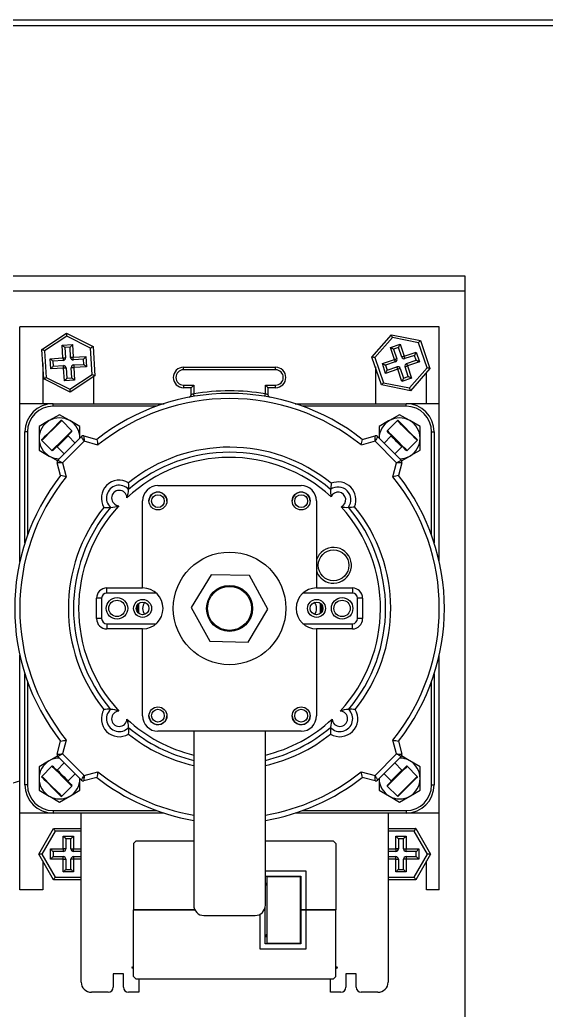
# Model space of a CAD drawing. Header units: millimetres. Extents: x 4754612 to 5801174, y 2368242 to 2777223.
# Drawn here: x 4952166.3 to 4952239.8, y 2612961.4 to 2613099.6 of the extents above; entities that cross this region are included whole.
import ezdxf

# ---------------------------------------------------------------- set-up
doc = ezdxf.new("R2010")
doc.units = ezdxf.units.MM
doc.header["$LTSCALE"] = 1000
doc.layers.add('(주)하나기공-LEADER', color=7, linetype='Continuous')

msp = doc.modelspace()

# ---------------------------------------------------------------- linework, layer by layer
at = {"layer": '(주)하나기공-LEADER', "color": 8, "linetype": 'ByBlock', "lineweight": -2}
for p, q in [((4952228.443, 2613061.764), (4952035.586, 2613061.764)), ((4952166.315, 2613046.05), (4952166.315, 2613056.764)), ((4952224.886, 2613056.764), (4952166.315, 2613056.764)), ((4952169.413, 2613053.611), (4952172.856, 2613055.881)), ((4952172.856, 2613055.881), (4952176.543, 2613054.035)), ((4952224.886, 2613046.05), (4952224.886, 2613056.764)), ((4952172.88, 2613055.469), (4952169.782, 2613053.426)), ((4952176.199, 2613053.808), (4952172.88, 2613055.469)), ((4952215.483, 2613052.564), (4952218.199, 2613055.668)), ((4952218.332, 2613055.277), (4952215.888, 2613052.484)), ((4952218.199, 2613055.668), (4952222.245, 2613054.868)), ((4952221.973, 2613054.558), (4952218.332, 2613055.277)), ((4952223.17, 2613051.044), (4952221.973, 2613054.558)), ((4952222.245, 2613054.868), (4952223.575, 2613050.964)), ((4952169.658, 2613049.494), (4952169.413, 2613053.611)), ((4952169.782, 2613053.426), (4952170.002, 2613049.721)), ((4952172.239, 2613054.217), (4952173.665, 2613054.302)), ((4952172.345, 2613052.435), (4952172.239, 2613054.217)), ((4952173.33, 2613053.925), (4952172.617, 2613053.882)), ((4952172.617, 2613053.882), (4952172.702, 2613052.456)), ((4952173.415, 2613052.498), (4952173.33, 2613053.925)), ((4952173.665, 2613054.302), (4952173.771, 2613052.52)), ((4952176.419, 2613050.103), (4952176.199, 2613053.808)), ((4952176.543, 2613054.035), (4952176.788, 2613049.918)), ((4952218.047, 2613053.9), (4952219.399, 2613054.361)), ((4952218.623, 2613052.21), (4952218.047, 2613053.9)), ((4952219.176, 2613053.908), (4952218.5, 2613053.677)), ((4952218.5, 2613053.677), (4952218.961, 2613052.325)), ((4952219.637, 2613052.556), (4952219.176, 2613053.908)), ((4952219.399, 2613054.361), (4952219.975, 2613052.671)), ((4952219.975, 2613052.671), (4952221.665, 2613053.247)), ((4952221.665, 2613053.247), (4952222.126, 2613051.894)), ((4952169.529, 2613051.658), (4952169.529, 2613046.05)), ((4952170.562, 2613052.329), (4952172.345, 2613052.435)), ((4952170.647, 2613050.903), (4952170.562, 2613052.329)), ((4952172.366, 2613052.078), (4952170.94, 2613051.994)), ((4952170.94, 2613051.994), (4952170.983, 2613051.28)), ((4952173.771, 2613052.52), (4952175.554, 2613052.626)), ((4952175.218, 2613052.248), (4952173.792, 2613052.163)), ((4952175.261, 2613051.535), (4952175.218, 2613052.248)), ((4952175.554, 2613052.626), (4952175.638, 2613051.2)), ((4952216.814, 2613048.661), (4952215.483, 2613052.564)), ((4952215.888, 2613052.484), (4952217.085, 2613048.971)), ((4952216.932, 2613051.634), (4952218.623, 2613052.21)), ((4952218.738, 2613051.872), (4952217.385, 2613051.411)), ((4952221.442, 2613052.793), (4952220.09, 2613052.333)), ((4952220.32, 2613051.657), (4952221.673, 2613052.117)), ((4952222.126, 2613051.894), (4952220.436, 2613051.319)), ((4952221.673, 2613052.117), (4952221.442, 2613052.793)), ((4952172.43, 2613051.009), (4952170.647, 2613050.903)), ((4952170.983, 2613051.28), (4952172.409, 2613051.365)), ((4952172.536, 2613049.226), (4952172.43, 2613051.009)), ((4952172.786, 2613051.03), (4952172.871, 2613049.604)), ((4952173.584, 2613049.646), (4952173.499, 2613051.072)), ((4952173.835, 2613051.45), (4952175.261, 2613051.535)), ((4952175.638, 2613051.2), (4952173.856, 2613051.094)), ((4952173.856, 2613051.094), (4952173.962, 2613049.311)), ((4952189.172, 2613050.78), (4952189.172, 2613051.137)), ((4952189.172, 2613051.137), (4952202.029, 2613051.137)), ((4952202.029, 2613050.78), (4952189.172, 2613050.78)), ((4952202.029, 2613050.78), (4952202.029, 2613051.137)), ((4952215.958, 2613051.172), (4952215.958, 2613046.05)), ((4952217.393, 2613050.282), (4952216.932, 2613051.634)), ((4952217.385, 2613051.411), (4952217.616, 2613050.735)), ((4952219.083, 2613050.858), (4952217.393, 2613050.282)), ((4952217.616, 2613050.735), (4952218.968, 2613051.196)), ((4952219.659, 2613049.167), (4952219.083, 2613050.858)), ((4952219.421, 2613050.973), (4952219.882, 2613049.621)), ((4952220.558, 2613049.851), (4952220.097, 2613051.203)), ((4952220.436, 2613051.319), (4952221.011, 2613049.628)), ((4952220.726, 2613048.251), (4952223.17, 2613051.044)), ((4952223.575, 2613050.964), (4952220.859, 2613047.861)), ((4952223.1, 2613046.05), (4952223.1, 2613050.422)), ((4952173.345, 2613047.648), (4952169.658, 2613049.494)), ((4952170.002, 2613049.721), (4952173.321, 2613048.059)), ((4952173.962, 2613049.311), (4952172.536, 2613049.226)), ((4952172.871, 2613049.604), (4952173.584, 2613049.646)), ((4952173.321, 2613048.059), (4952176.419, 2613050.103)), ((4952176.788, 2613049.918), (4952173.345, 2613047.648)), ((4952176.672, 2613046.05), (4952176.672, 2613049.841)), ((4952217.085, 2613048.971), (4952220.726, 2613048.251)), ((4952221.011, 2613049.628), (4952219.659, 2613049.167)), ((4952219.882, 2613049.621), (4952220.558, 2613049.851)), ((4952189.172, 2613048.637), (4952190.6, 2613048.637)), ((4952189.172, 2613048.637), (4952189.172, 2613048.28)), ((4952190.243, 2613048.28), (4952189.172, 2613048.28)), ((4952190.6, 2613048.637), (4952190.243, 2613048.28)), ((4952190.243, 2613047.293), (4952190.243, 2613048.28)), ((4952190.6, 2613048.637), (4952190.6, 2613047.421)), ((4952200.6, 2613047.421), (4952200.6, 2613048.637)), ((4952200.6, 2613048.637), (4952202.029, 2613048.637)), ((4952200.958, 2613048.28), (4952200.958, 2613047.293)), ((4952202.029, 2613048.28), (4952200.958, 2613048.28)), ((4952202.029, 2613048.28), (4952202.029, 2613048.637)), ((4952220.859, 2613047.861), (4952216.814, 2613048.661)), ((4952166.315, 2613023.986), (4952166.315, 2613046.05)), ((4952170.958, 2613046.05), (4952166.315, 2613046.05)), ((4952170.958, 2613045.693), (4952170.958, 2613046.05)), ((4952170.958, 2613046.05), (4952186.453, 2613046.05)), ((4952185.405, 2613045.693), (4952170.958, 2613045.693)), ((4952204.748, 2613046.05), (4952220.243, 2613046.05)), ((4952220.243, 2613045.693), (4952205.796, 2613045.693)), ((4952224.886, 2613046.05), (4952220.243, 2613046.05)), ((4952220.243, 2613045.693), (4952220.243, 2613046.05)), ((4952224.886, 2613023.986), (4952224.886, 2613046.05)), ((4952171.862, 2613044.516), (4952170.433, 2613043.691)), ((4952170.841, 2613042.469), (4952172.064, 2613043.692)), ((4952173.579, 2613042.278), (4952172.165, 2613043.692)), ((4952174.719, 2613042.867), (4952173.29, 2613043.691)), ((4952219.036, 2613043.692), (4952217.622, 2613042.278)), ((4952219.339, 2613044.516), (4952217.91, 2613043.691)), ((4952222.196, 2613042.867), (4952220.768, 2613043.691)), ((4952167.386, 2613042.121), (4952167.029, 2613042.121)), ((4952167.029, 2613026.626), (4952167.029, 2613042.121)), ((4952167.386, 2613042.121), (4952167.386, 2613027.674)), ((4952169.005, 2613042.867), (4952169.005, 2613041.217)), ((4952172.31, 2613041.009), (4952173.579, 2613042.278)), ((4952173.579, 2613042.177), (4952172.356, 2613040.954)), ((4952174.719, 2613041.217), (4952174.719, 2613042.867)), ((4952216.482, 2613042.867), (4952216.482, 2613041.217)), ((4952222.196, 2613041.217), (4952222.196, 2613042.867)), ((4952223.815, 2613042.121), (4952224.172, 2613042.121)), ((4952223.815, 2613027.674), (4952223.815, 2613042.121)), ((4952224.172, 2613042.121), (4952224.172, 2613026.626)), ((4952169.005, 2613041.217), (4952169.005, 2613039.568)), ((4952169.387, 2613040.914), (4952170.801, 2613039.5)), ((4952170.801, 2613039.5), (4952172.31, 2613041.009)), ((4952172.356, 2613040.853), (4952171.534, 2613040.03)), ((4952171.625, 2613038.153), (4952174.926, 2613041.454)), ((4952175.285, 2613040.803), (4952172.276, 2613037.794)), ((4952173.049, 2613041.545), (4952172.356, 2613040.853)), ((4952174.033, 2613040.561), (4952173.049, 2613041.545)), ((4952175.271, 2613041.547), (4952177.063, 2613041.066)), ((4952177.226, 2613040.283), (4952175.285, 2613040.803)), ((4952215.916, 2613040.803), (4952213.974, 2613040.283)), ((4952214.137, 2613041.066), (4952215.93, 2613041.547)), ((4952218.925, 2613037.794), (4952215.916, 2613040.803)), ((4952216.275, 2613041.454), (4952219.576, 2613038.153)), ((4952218.152, 2613041.545), (4952217.168, 2613040.561)), ((4952220.4, 2613039.5), (4952221.814, 2613040.914)), ((4952221.739, 2613041.09), (4952221.814, 2613041.015)), ((4952222.196, 2613039.568), (4952222.196, 2613041.217)), ((4952169.005, 2613039.568), (4952170.433, 2613038.743)), ((4952171.534, 2613040.03), (4952172.518, 2613039.046)), ((4952218.683, 2613039.046), (4952219.667, 2613040.03)), ((4952220.322, 2613039.578), (4952220.4, 2613039.5)), ((4952219.598, 2613038.068), (4952220.768, 2613038.743)), ((4952172.013, 2613036.015), (4952171.532, 2613037.808)), ((4952172.276, 2613037.794), (4952172.796, 2613035.853)), ((4952218.405, 2613035.853), (4952218.925, 2613037.794)), ((4952219.668, 2613037.808), (4952219.188, 2613036.015)), ((4952185.6, 2613034.621), (4952205.6, 2613034.621)), ((4952183.458, 2613020.336), (4952183.458, 2613032.479)), ((4952207.743, 2613032.479), (4952207.743, 2613020.336)), ((4952193.014, 2613022.175), (4952190.24, 2613017.587)), ((4952198.374, 2613022.066), (4952193.014, 2613022.175)), ((4952200.96, 2613017.37), (4952198.374, 2613022.066)), ((4952178.458, 2613019.621), (4952178.458, 2613020.336)), ((4952178.458, 2613020.336), (4952183.458, 2613020.336)), ((4952207.743, 2613020.336), (4952212.743, 2613020.336)), ((4952212.743, 2613020.336), (4952212.743, 2613019.621)), ((4952177.029, 2613016.05), (4952177.029, 2613018.907)), ((4952177.743, 2613018.907), (4952177.029, 2613018.907)), ((4952177.743, 2613018.907), (4952177.743, 2613016.05)), ((4952185.347, 2613019.621), (4952178.458, 2613019.621)), ((4952212.743, 2613019.621), (4952205.853, 2613019.621)), ((4952213.458, 2613016.05), (4952213.458, 2613018.907)), ((4952214.172, 2613018.907), (4952213.458, 2613018.907)), ((4952214.172, 2613018.907), (4952214.172, 2613016.05)), ((4952190.24, 2613017.587), (4952192.827, 2613012.891)), ((4952198.187, 2613012.783), (4952200.96, 2613017.37)), ((4952177.743, 2613016.05), (4952177.029, 2613016.05)), ((4952214.172, 2613016.05), (4952213.458, 2613016.05)), ((4952178.458, 2613015.336), (4952178.458, 2613014.621)), ((4952178.458, 2613015.336), (4952185.347, 2613015.336)), ((4952183.458, 2613014.621), (4952178.458, 2613014.621)), ((4952183.458, 2613002.479), (4952183.458, 2613014.621)), ((4952205.853, 2613015.336), (4952212.743, 2613015.336)), ((4952212.743, 2613014.621), (4952207.743, 2613014.621)), ((4952207.743, 2613014.621), (4952207.743, 2613002.479)), ((4952212.743, 2613014.621), (4952212.743, 2613015.336)), ((4952192.827, 2613012.891), (4952198.187, 2613012.783)), ((4952166.315, 2612988.907), (4952166.315, 2613010.971)), ((4952224.886, 2612988.907), (4952224.886, 2613010.971)), ((4952167.029, 2612992.836), (4952167.029, 2613008.331)), ((4952224.172, 2613008.331), (4952224.172, 2612992.836)), ((4952167.386, 2613007.283), (4952167.386, 2612992.836)), ((4952223.815, 2612992.836), (4952223.815, 2613007.283)), ((4952205.6, 2613000.336), (4952185.6, 2613000.336)), ((4952190.6, 2613000.336), (4952190.6, 2612976.05)), ((4952200.6, 2612976.05), (4952200.6, 2613000.336)), ((4952171.532, 2612997.149), (4952172.013, 2612998.942)), ((4952172.796, 2612999.105), (4952172.276, 2612997.163)), ((4952218.925, 2612997.163), (4952218.405, 2612999.105)), ((4952219.188, 2612998.942), (4952219.668, 2612997.149)), ((4952171.603, 2612996.889), (4952170.433, 2612996.214)), ((4952174.926, 2612993.503), (4952171.625, 2612996.804)), ((4952172.276, 2612997.163), (4952175.285, 2612994.154)), ((4952215.916, 2612994.154), (4952218.925, 2612997.163)), ((4952219.576, 2612996.804), (4952216.275, 2612993.503)), ((4952169.005, 2612995.39), (4952169.005, 2612993.74)), ((4952170.801, 2612995.457), (4952169.387, 2612994.043)), ((4952172.518, 2612995.911), (4952171.534, 2612994.927)), ((4952219.667, 2612994.927), (4952218.683, 2612995.911)), ((4952221.814, 2612994.043), (4952220.4, 2612995.457)), ((4952222.196, 2612995.39), (4952220.768, 2612996.214)), ((4952222.196, 2612993.74), (4952222.196, 2612995.39)), ((4952169.005, 2612993.74), (4952169.005, 2612992.09)), ((4952173.049, 2612993.412), (4952174.033, 2612994.396)), ((4952174.719, 2612992.09), (4952174.719, 2612993.74)), ((4952177.063, 2612993.891), (4952175.271, 2612993.41)), ((4952175.285, 2612994.154), (4952177.226, 2612994.674)), ((4952213.974, 2612994.674), (4952215.916, 2612994.154)), ((4952215.93, 2612993.41), (4952214.137, 2612993.891)), ((4952216.482, 2612993.74), (4952216.482, 2612992.09)), ((4952217.168, 2612994.396), (4952218.152, 2612993.412)), ((4952222.196, 2612992.09), (4952222.196, 2612993.74)), ((4952167.386, 2612992.836), (4952167.029, 2612992.836)), ((4952172.165, 2612991.265), (4952173.579, 2612992.679)), ((4952217.622, 2612992.679), (4952219.036, 2612991.265)), ((4952223.815, 2612992.836), (4952224.172, 2612992.836)), ((4952169.005, 2612992.09), (4952170.433, 2612991.266)), ((4952171.862, 2612990.441), (4952173.29, 2612991.266)), ((4952216.482, 2612992.09), (4952217.91, 2612991.266)), ((4952219.339, 2612990.441), (4952220.768, 2612991.266)), ((4952170.958, 2612988.907), (4952166.315, 2612988.907)), ((4952166.315, 2612978.193), (4952166.315, 2612988.907)), ((4952170.958, 2612989.264), (4952170.958, 2612988.907)), ((4952170.958, 2612989.264), (4952185.405, 2612989.264)), ((4952186.453, 2612988.907), (4952170.958, 2612988.907)), ((4952174.886, 2612965.336), (4952174.886, 2612988.907)), ((4952220.243, 2612988.907), (4952204.748, 2612988.907)), ((4952205.796, 2612989.264), (4952220.243, 2612989.264)), ((4952217.743, 2612988.907), (4952217.743, 2612965.336)), ((4952220.243, 2612989.264), (4952220.243, 2612988.907)), ((4952224.886, 2612988.907), (4952220.243, 2612988.907)), ((4952224.886, 2612978.193), (4952224.886, 2612988.907)), ((4952168.977, 2612983.193), (4952171.038, 2612986.764)), ((4952171.038, 2612986.764), (4952174.886, 2612986.764)), ((4952217.743, 2612986.764), (4952221.591, 2612986.764)), ((4952221.591, 2612986.764), (4952223.653, 2612983.193)), ((4952171.245, 2612986.407), (4952169.389, 2612983.193)), ((4952174.886, 2612986.407), (4952171.245, 2612986.407)), ((4952172.386, 2612983.907), (4952172.386, 2612985.693)), ((4952172.386, 2612985.693), (4952173.815, 2612985.693)), ((4952172.743, 2612985.336), (4952172.743, 2612983.907)), ((4952173.458, 2612985.336), (4952172.743, 2612985.336)), ((4952173.458, 2612983.907), (4952173.458, 2612985.336)), ((4952173.815, 2612985.693), (4952173.815, 2612983.907)), ((4952221.385, 2612986.407), (4952217.743, 2612986.407)), ((4952218.815, 2612985.693), (4952220.243, 2612985.693)), ((4952218.815, 2612983.907), (4952218.815, 2612985.693)), ((4952219.172, 2612985.336), (4952219.172, 2612983.907)), ((4952219.886, 2612985.336), (4952219.172, 2612985.336)), ((4952219.886, 2612983.907), (4952219.886, 2612985.336)), ((4952220.243, 2612985.693), (4952220.243, 2612983.907)), ((4952223.241, 2612983.193), (4952221.385, 2612986.407)), ((4952182.565, 2612985.043), (4952182.208, 2612984.686)), ((4952182.208, 2612984.686), (4952182.208, 2612975.4)), ((4952182.565, 2612985.043), (4952190.6, 2612985.043)), ((4952200.6, 2612985.043), (4952210.065, 2612985.043)), ((4952210.422, 2612984.686), (4952210.065, 2612985.043)), ((4952210.422, 2612984.686), (4952210.422, 2612975.4)), ((4952169.389, 2612983.193), (4952168.977, 2612983.193)), ((4952171.038, 2612979.621), (4952168.977, 2612983.193)), ((4952169.389, 2612983.193), (4952171.245, 2612979.979)), ((4952170.6, 2612982.479), (4952170.6, 2612983.907)), ((4952170.6, 2612983.907), (4952172.386, 2612983.907)), ((4952170.958, 2612983.55), (4952170.958, 2612982.836)), ((4952172.386, 2612983.55), (4952170.958, 2612983.55)), ((4952170.958, 2612982.836), (4952172.386, 2612982.836)), ((4952172.743, 2612983.907), (4952172.386, 2612983.907)), ((4952172.386, 2612983.907), (4952172.386, 2612983.55)), ((4952172.386, 2612982.479), (4952172.386, 2612982.836)), ((4952173.458, 2612983.907), (4952173.815, 2612983.907)), ((4952173.815, 2612983.55), (4952173.815, 2612983.907)), ((4952173.815, 2612983.907), (4952174.886, 2612983.907)), ((4952174.886, 2612983.55), (4952173.815, 2612983.55)), ((4952173.815, 2612982.836), (4952173.815, 2612982.479)), ((4952173.815, 2612982.836), (4952174.886, 2612982.836)), ((4952217.743, 2612983.907), (4952218.815, 2612983.907)), ((4952218.815, 2612983.55), (4952217.743, 2612983.55)), ((4952217.743, 2612982.836), (4952218.815, 2612982.836)), ((4952218.815, 2612983.907), (4952218.815, 2612983.55)), ((4952219.172, 2612983.907), (4952218.815, 2612983.907)), ((4952218.815, 2612982.479), (4952218.815, 2612982.836)), ((4952219.886, 2612983.907), (4952220.243, 2612983.907)), ((4952220.243, 2612983.907), (4952222.029, 2612983.907)), ((4952220.243, 2612983.55), (4952220.243, 2612983.907)), ((4952221.672, 2612983.55), (4952220.243, 2612983.55)), ((4952220.243, 2612982.836), (4952221.672, 2612982.836)), ((4952220.243, 2612982.836), (4952220.243, 2612982.479)), ((4952221.385, 2612979.979), (4952223.241, 2612983.193)), ((4952223.653, 2612983.193), (4952221.591, 2612979.621)), ((4952221.672, 2612982.836), (4952221.672, 2612983.55)), ((4952222.029, 2612983.907), (4952222.029, 2612982.479)), ((4952223.653, 2612983.193), (4952223.241, 2612983.193)), ((4952169.529, 2612982.236), (4952169.529, 2612978.193)), ((4952172.386, 2612982.479), (4952170.6, 2612982.479)), ((4952172.386, 2612980.693), (4952172.386, 2612982.479)), ((4952172.386, 2612982.479), (4952172.743, 2612982.479)), ((4952172.743, 2612982.479), (4952172.743, 2612981.05)), ((4952173.458, 2612981.05), (4952173.458, 2612982.479)), ((4952173.815, 2612982.479), (4952173.458, 2612982.479)), ((4952173.815, 2612982.479), (4952173.815, 2612980.693)), ((4952174.886, 2612982.479), (4952173.815, 2612982.479)), ((4952218.815, 2612982.479), (4952217.743, 2612982.479)), ((4952218.815, 2612980.693), (4952218.815, 2612982.479)), ((4952218.815, 2612982.479), (4952219.172, 2612982.479)), ((4952219.172, 2612982.479), (4952219.172, 2612981.05)), ((4952219.886, 2612981.05), (4952219.886, 2612982.479)), ((4952220.243, 2612982.479), (4952219.886, 2612982.479)), ((4952220.243, 2612982.479), (4952220.243, 2612980.693)), ((4952222.029, 2612982.479), (4952220.243, 2612982.479)), ((4952223.1, 2612978.193), (4952223.1, 2612982.236)), ((4952171.245, 2612979.979), (4952174.886, 2612979.979)), ((4952173.815, 2612980.693), (4952172.386, 2612980.693)), ((4952172.743, 2612981.05), (4952173.458, 2612981.05)), ((4952206.279, 2612980.829), (4952200.6, 2612980.829)), ((4952200.6, 2612980.114), (4952205.565, 2612980.114)), ((4952200.85, 2612980.043), (4952205.493, 2612980.043)), ((4952200.85, 2612970.757), (4952200.85, 2612980.043)), ((4952205.493, 2612980.043), (4952205.493, 2612980.114)), ((4952205.493, 2612970.757), (4952205.493, 2612980.043)), ((4952205.565, 2612980.114), (4952205.565, 2612975.4)), ((4952206.279, 2612975.4), (4952206.279, 2612980.829)), ((4952217.743, 2612979.979), (4952221.385, 2612979.979)), ((4952220.243, 2612980.693), (4952218.815, 2612980.693)), ((4952219.172, 2612981.05), (4952219.886, 2612981.05)), ((4952174.886, 2612979.621), (4952171.038, 2612979.621)), ((4952221.591, 2612979.621), (4952217.743, 2612979.621)), ((4952169.529, 2612978.193), (4952166.315, 2612978.193)), ((4952224.886, 2612978.193), (4952223.1, 2612978.193)), ((4952200.565, 2612975.4), (4952200.565, 2612975.733)), ((4952182.208, 2612975.4), (4952190.757, 2612975.4)), ((4952182.208, 2612966.114), (4952182.208, 2612975.4)), ((4952190.757, 2612975.4), (4952182.208, 2612975.4)), ((4952192.029, 2612974.621), (4952199.172, 2612974.621)), ((4952199.85, 2612974.793), (4952199.85, 2612969.971)), ((4952200.444, 2612975.4), (4952200.565, 2612975.4)), ((4952200.565, 2612975.4), (4952200.444, 2612975.4)), ((4952200.565, 2612970.686), (4952200.565, 2612975.4)), ((4952205.565, 2612975.4), (4952206.279, 2612975.4)), ((4952205.565, 2612975.4), (4952205.565, 2612970.686)), ((4952206.279, 2612975.4), (4952205.565, 2612975.4)), ((4952206.279, 2612975.4), (4952210.422, 2612975.4)), ((4952206.279, 2612969.971), (4952206.279, 2612975.4)), ((4952210.422, 2612975.4), (4952206.279, 2612975.4)), ((4952210.422, 2612966.114), (4952210.422, 2612975.4)), ((4952205.565, 2612970.686), (4952200.565, 2612970.686)), ((4952200.85, 2612970.757), (4952205.493, 2612970.757)), ((4952205.493, 2612970.686), (4952205.493, 2612970.757)), ((4952199.85, 2612969.971), (4952206.279, 2612969.971)), ((4952182.208, 2612967.461), (4952181.932, 2612967.347)), ((4952181.932, 2612967.347), (4952182.208, 2612967.233)), ((4952210.697, 2612967.347), (4952210.422, 2612967.461)), ((4952210.422, 2612967.233), (4952210.697, 2612967.347)), ((4952180.779, 2612966.471), (4952179.35, 2612966.471)), ((4952179.35, 2612966.471), (4952179.35, 2612964.621)), ((4952180.779, 2612964.621), (4952180.779, 2612966.471)), ((4952182.208, 2612966.114), (4952182.565, 2612965.757)), ((4952210.065, 2612965.757), (4952210.422, 2612966.114)), ((4952213.279, 2612966.471), (4952211.85, 2612966.471)), ((4952211.85, 2612966.471), (4952211.85, 2612964.621)), ((4952213.279, 2612964.621), (4952213.279, 2612966.471)), ((4952210.065, 2612965.757), (4952182.565, 2612965.757)), ((4952182.922, 2612965.757), (4952182.922, 2612963.907)), ((4952209.708, 2612963.907), (4952209.708, 2612965.757)), ((4952178.636, 2612963.907), (4952176.315, 2612963.907)), ((4952182.922, 2612963.907), (4952181.493, 2612963.907)), ((4952211.136, 2612963.907), (4952209.708, 2612963.907)), ((4952216.315, 2612963.907), (4952213.993, 2612963.907))]:
    msp.add_line(p, q, dxfattribs=at)
at = {"layer": '(주)하나기공-LEADER', "color": 4}
msp.add_lwpolyline([(4952312.443, 2613098.764), (4952013.3, 2613098.764), (4952013.3, 2613099.621), (4952013.3, 2613099.621), (4952312.443, 2613099.621)], dxfattribs=at)
at = {"layer": '(주)하나기공-LEADER', "color": 8, "linetype": 'ByBlock', "lineweight": -2}
msp.add_lwpolyline([(4952228.443, 2612958.907), (4952035.586, 2612958.907), (4952035.586, 2613061.764), (4952035.586, 2613063.907), (4952228.443, 2613063.907), (4952228.443, 2613061.764)], close=True, dxfattribs=at)
for points in [[(4952172.88, 2613055.469), (4952172.875, 2613055.55), (4952172.871, 2613055.627), (4952172.866, 2613055.698), (4952172.863, 2613055.76), (4952172.86, 2613055.812), (4952172.857, 2613055.85), (4952172.856, 2613055.873), (4952172.856, 2613055.881)], [(4952218.332, 2613055.277), (4952218.306, 2613055.354), (4952218.281, 2613055.427), (4952218.258, 2613055.494), (4952218.238, 2613055.553), (4952218.221, 2613055.602), (4952218.209, 2613055.638), (4952218.201, 2613055.66), (4952218.199, 2613055.668)], [(4952221.973, 2613054.558), (4952222.026, 2613054.618), (4952222.077, 2613054.676), (4952222.124, 2613054.73), (4952222.165, 2613054.777), (4952222.199, 2613054.816), (4952222.224, 2613054.844), (4952222.239, 2613054.862), (4952222.245, 2613054.868)], [(4952169.782, 2613053.426), (4952169.71, 2613053.462), (4952169.641, 2613053.497), (4952169.577, 2613053.528), (4952169.521, 2613053.556), (4952169.475, 2613053.579), (4952169.441, 2613053.596), (4952169.42, 2613053.607), (4952169.413, 2613053.611)], [(4952172.239, 2613054.217), (4952172.313, 2613054.152), (4952172.384, 2613054.089), (4952172.449, 2613054.031), (4952172.506, 2613053.98), (4952172.553, 2613053.939), (4952172.588, 2613053.908), (4952172.609, 2613053.889), (4952172.617, 2613053.882)], [(4952173.665, 2613054.302), (4952173.6, 2613054.229), (4952173.537, 2613054.158), (4952173.479, 2613054.092), (4952173.428, 2613054.035), (4952173.386, 2613053.988), (4952173.355, 2613053.953), (4952173.336, 2613053.932), (4952173.33, 2613053.925)], [(4952176.199, 2613053.808), (4952176.266, 2613053.852), (4952176.331, 2613053.894), (4952176.39, 2613053.934), (4952176.442, 2613053.968), (4952176.485, 2613053.996), (4952176.517, 2613054.017), (4952176.537, 2613054.03), (4952176.543, 2613054.035)], [(4952218.047, 2613053.9), (4952218.135, 2613053.857), (4952218.22, 2613053.815), (4952218.298, 2613053.776), (4952218.367, 2613053.743), (4952218.423, 2613053.715), (4952218.465, 2613053.694), (4952218.491, 2613053.682), (4952218.5, 2613053.677)], [(4952219.399, 2613054.361), (4952219.355, 2613054.273), (4952219.313, 2613054.188), (4952219.275, 2613054.109), (4952219.241, 2613054.041), (4952219.213, 2613053.984), (4952219.193, 2613053.942), (4952219.18, 2613053.916), (4952219.176, 2613053.908)], [(4952221.442, 2613052.793), (4952221.446, 2613052.802), (4952221.459, 2613052.828), (4952221.48, 2613052.87), (4952221.507, 2613052.926), (4952221.541, 2613052.995), (4952221.58, 2613053.073), (4952221.622, 2613053.158), (4952221.665, 2613053.247)], [(4952170.562, 2613052.329), (4952170.636, 2613052.263), (4952170.707, 2613052.201), (4952170.772, 2613052.143), (4952170.83, 2613052.092), (4952170.877, 2613052.05), (4952170.911, 2613052.019), (4952170.933, 2613052), (4952170.94, 2613051.994)], [(4952172.345, 2613052.435), (4952172.415, 2613052.439), (4952172.481, 2613052.443), (4952172.543, 2613052.447), (4952172.597, 2613052.45), (4952172.641, 2613052.452), (4952172.674, 2613052.454), (4952172.695, 2613052.456), (4952172.702, 2613052.456)], [(4952172.345, 2613052.435), (4952172.349, 2613052.365), (4952172.353, 2613052.298), (4952172.357, 2613052.237), (4952172.36, 2613052.183), (4952172.363, 2613052.138), (4952172.365, 2613052.105), (4952172.366, 2613052.085), (4952172.366, 2613052.078)], [(4952173.771, 2613052.52), (4952173.702, 2613052.516), (4952173.635, 2613052.512), (4952173.573, 2613052.508), (4952173.519, 2613052.505), (4952173.475, 2613052.502), (4952173.442, 2613052.5), (4952173.421, 2613052.499), (4952173.415, 2613052.498)], [(4952173.792, 2613052.163), (4952173.792, 2613052.17), (4952173.791, 2613052.19), (4952173.789, 2613052.223), (4952173.786, 2613052.268), (4952173.783, 2613052.322), (4952173.779, 2613052.383), (4952173.775, 2613052.45), (4952173.771, 2613052.52)], [(4952175.218, 2613052.248), (4952175.225, 2613052.255), (4952175.244, 2613052.277), (4952175.275, 2613052.312), (4952175.317, 2613052.359), (4952175.367, 2613052.416), (4952175.425, 2613052.481), (4952175.488, 2613052.552), (4952175.554, 2613052.626)], [(4952215.888, 2613052.484), (4952215.809, 2613052.5), (4952215.733, 2613052.515), (4952215.663, 2613052.529), (4952215.602, 2613052.541), (4952215.552, 2613052.551), (4952215.514, 2613052.558), (4952215.491, 2613052.563), (4952215.483, 2613052.564)], [(4952218.623, 2613052.21), (4952218.688, 2613052.232), (4952218.752, 2613052.254), (4952218.81, 2613052.274), (4952218.862, 2613052.291), (4952218.904, 2613052.306), (4952218.935, 2613052.316), (4952218.954, 2613052.323), (4952218.961, 2613052.325)], [(4952218.623, 2613052.21), (4952218.645, 2613052.144), (4952218.667, 2613052.081), (4952218.687, 2613052.022), (4952218.704, 2613051.971), (4952218.718, 2613051.929), (4952218.729, 2613051.898), (4952218.735, 2613051.878), (4952218.738, 2613051.872)], [(4952219.975, 2613052.671), (4952219.909, 2613052.648), (4952219.845, 2613052.627), (4952219.787, 2613052.607), (4952219.736, 2613052.589), (4952219.694, 2613052.575), (4952219.662, 2613052.564), (4952219.643, 2613052.558), (4952219.637, 2613052.556)], [(4952220.09, 2613052.333), (4952220.088, 2613052.339), (4952220.081, 2613052.358), (4952220.071, 2613052.39), (4952220.056, 2613052.432), (4952220.039, 2613052.483), (4952220.019, 2613052.541), (4952219.997, 2613052.605), (4952219.975, 2613052.671)], [(4952220.32, 2613051.657), (4952220.323, 2613051.65), (4952220.329, 2613051.631), (4952220.34, 2613051.6), (4952220.354, 2613051.558), (4952220.372, 2613051.506), (4952220.391, 2613051.448), (4952220.413, 2613051.384), (4952220.436, 2613051.319)], [(4952221.673, 2613052.117), (4952221.681, 2613052.113), (4952221.707, 2613052.1), (4952221.749, 2613052.08), (4952221.805, 2613052.052), (4952221.874, 2613052.018), (4952221.952, 2613051.98), (4952222.037, 2613051.938), (4952222.126, 2613051.894)], [(4952170.647, 2613050.903), (4952170.713, 2613050.976), (4952170.776, 2613051.047), (4952170.834, 2613051.113), (4952170.884, 2613051.17), (4952170.926, 2613051.217), (4952170.957, 2613051.252), (4952170.976, 2613051.273), (4952170.983, 2613051.28)], [(4952172.43, 2613051.009), (4952172.426, 2613051.078), (4952172.422, 2613051.145), (4952172.418, 2613051.207), (4952172.415, 2613051.261), (4952172.412, 2613051.305), (4952172.41, 2613051.338), (4952172.409, 2613051.358), (4952172.409, 2613051.365)], [(4952172.786, 2613051.03), (4952172.779, 2613051.03), (4952172.759, 2613051.028), (4952172.726, 2613051.026), (4952172.682, 2613051.024), (4952172.628, 2613051.021), (4952172.566, 2613051.017), (4952172.499, 2613051.013), (4952172.43, 2613051.009)], [(4952173.499, 2613051.072), (4952173.506, 2613051.073), (4952173.527, 2613051.074), (4952173.559, 2613051.076), (4952173.604, 2613051.079), (4952173.658, 2613051.082), (4952173.719, 2613051.086), (4952173.786, 2613051.089), (4952173.856, 2613051.094)], [(4952173.835, 2613051.45), (4952173.835, 2613051.443), (4952173.836, 2613051.423), (4952173.838, 2613051.39), (4952173.841, 2613051.346), (4952173.844, 2613051.292), (4952173.848, 2613051.23), (4952173.852, 2613051.163), (4952173.856, 2613051.094)], [(4952175.261, 2613051.535), (4952175.268, 2613051.529), (4952175.289, 2613051.509), (4952175.324, 2613051.478), (4952175.371, 2613051.437), (4952175.429, 2613051.386), (4952175.494, 2613051.328), (4952175.565, 2613051.265), (4952175.638, 2613051.2)], [(4952216.932, 2613051.634), (4952217.021, 2613051.591), (4952217.106, 2613051.549), (4952217.184, 2613051.51), (4952217.253, 2613051.476), (4952217.309, 2613051.449), (4952217.351, 2613051.428), (4952217.377, 2613051.415), (4952217.385, 2613051.411)], [(4952217.393, 2613050.282), (4952217.436, 2613050.37), (4952217.478, 2613050.455), (4952217.517, 2613050.534), (4952217.551, 2613050.602), (4952217.578, 2613050.659), (4952217.599, 2613050.701), (4952217.612, 2613050.726), (4952217.616, 2613050.735)], [(4952219.083, 2613050.858), (4952219.061, 2613050.924), (4952219.039, 2613050.987), (4952219.019, 2613051.046), (4952219.002, 2613051.097), (4952218.988, 2613051.139), (4952218.977, 2613051.17), (4952218.97, 2613051.189), (4952218.968, 2613051.196)], [(4952219.421, 2613050.973), (4952219.415, 2613050.971), (4952219.396, 2613050.964), (4952219.364, 2613050.954), (4952219.322, 2613050.939), (4952219.271, 2613050.922), (4952219.213, 2613050.902), (4952219.149, 2613050.88), (4952219.083, 2613050.858)], [(4952220.097, 2613051.203), (4952220.104, 2613051.206), (4952220.123, 2613051.212), (4952220.154, 2613051.223), (4952220.196, 2613051.237), (4952220.248, 2613051.255), (4952220.306, 2613051.274), (4952220.37, 2613051.296), (4952220.436, 2613051.319)], [(4952223.575, 2613050.964), (4952223.568, 2613050.966), (4952223.55, 2613050.969), (4952223.52, 2613050.975), (4952223.48, 2613050.983), (4952223.43, 2613050.993), (4952223.372, 2613051.004), (4952223.308, 2613051.017), (4952223.24, 2613051.03), (4952223.17, 2613051.044)], [(4952169.658, 2613049.494), (4952169.664, 2613049.498), (4952169.684, 2613049.511), (4952169.716, 2613049.532), (4952169.759, 2613049.56), (4952169.811, 2613049.595), (4952169.87, 2613049.634), (4952169.935, 2613049.677), (4952170.002, 2613049.721)], [(4952172.871, 2613049.604), (4952172.865, 2613049.597), (4952172.846, 2613049.575), (4952172.815, 2613049.54), (4952172.773, 2613049.493), (4952172.722, 2613049.436), (4952172.664, 2613049.371), (4952172.601, 2613049.3), (4952172.536, 2613049.226)], [(4952173.584, 2613049.646), (4952173.591, 2613049.64), (4952173.613, 2613049.621), (4952173.648, 2613049.59), (4952173.695, 2613049.548), (4952173.752, 2613049.497), (4952173.817, 2613049.439), (4952173.888, 2613049.376), (4952173.962, 2613049.311)], [(4952176.788, 2613049.918), (4952176.782, 2613049.921), (4952176.766, 2613049.929), (4952176.739, 2613049.943), (4952176.702, 2613049.961), (4952176.656, 2613049.984), (4952176.604, 2613050.01), (4952176.545, 2613050.039), (4952176.483, 2613050.071), (4952176.419, 2613050.103)], [(4952216.814, 2613048.661), (4952216.819, 2613048.667), (4952216.834, 2613048.684), (4952216.859, 2613048.713), (4952216.893, 2613048.751), (4952216.934, 2613048.798), (4952216.981, 2613048.852), (4952217.032, 2613048.91), (4952217.085, 2613048.971)], [(4952219.882, 2613049.621), (4952219.878, 2613049.612), (4952219.865, 2613049.586), (4952219.845, 2613049.544), (4952219.817, 2613049.488), (4952219.783, 2613049.419), (4952219.745, 2613049.341), (4952219.703, 2613049.256), (4952219.659, 2613049.167)], [(4952220.558, 2613049.851), (4952220.567, 2613049.847), (4952220.593, 2613049.834), (4952220.635, 2613049.814), (4952220.691, 2613049.786), (4952220.76, 2613049.752), (4952220.838, 2613049.714), (4952220.923, 2613049.672), (4952221.011, 2613049.628)], [(4952173.345, 2613047.648), (4952173.345, 2613047.656), (4952173.343, 2613047.679), (4952173.341, 2613047.717), (4952173.338, 2613047.768), (4952173.334, 2613047.831), (4952173.33, 2613047.902), (4952173.326, 2613047.979), (4952173.321, 2613048.059)], [(4952200.958, 2613048.28), (4952200.951, 2613048.287), (4952200.93, 2613048.308), (4952200.897, 2613048.341), (4952200.853, 2613048.385), (4952200.799, 2613048.439), (4952200.737, 2613048.501), (4952200.67, 2613048.568), (4952200.6, 2613048.637)], [(4952220.859, 2613047.861), (4952220.857, 2613047.868), (4952220.849, 2613047.89), (4952220.837, 2613047.926), (4952220.82, 2613047.975), (4952220.8, 2613048.034), (4952220.777, 2613048.102), (4952220.752, 2613048.175), (4952220.726, 2613048.251)], [(4952190.659, 2613047.069), (4952190.658, 2613047.076), (4952190.655, 2613047.096), (4952190.649, 2613047.128), (4952190.642, 2613047.172), (4952190.633, 2613047.225), (4952190.623, 2613047.286), (4952190.612, 2613047.352), (4952190.6, 2613047.421)], [(4952200.542, 2613047.069), (4952200.543, 2613047.076), (4952200.546, 2613047.096), (4952200.552, 2613047.128), (4952200.559, 2613047.172), (4952200.568, 2613047.225), (4952200.578, 2613047.286), (4952200.589, 2613047.352), (4952200.6, 2613047.421)], [(4952170.433, 2613043.691), (4952170.332, 2613043.633), (4952169.005, 2613042.867)], [(4952172.165, 2613043.692), (4952172.165, 2613043.692), (4952172.068, 2613043.595), (4952171.797, 2613043.324), (4952171.387, 2613042.915), (4952170.896, 2613042.423)], [(4952173.29, 2613043.691), (4952173.189, 2613043.75), (4952171.862, 2613044.516)], [(4952217.91, 2613043.691), (4952217.809, 2613043.633), (4952216.482, 2613042.867)], [(4952221.814, 2613040.914), (4952221.736, 2613040.992), (4952221.481, 2613041.247), (4952221.084, 2613041.644), (4952220.598, 2613042.13), (4952220.088, 2613042.639), (4952219.624, 2613043.104), (4952219.268, 2613043.46), (4952219.069, 2613043.659), (4952219.036, 2613043.692)], [(4952219.137, 2613043.692), (4952219.168, 2613043.661), (4952219.361, 2613043.468), (4952219.704, 2613043.125), (4952220.151, 2613042.678), (4952220.642, 2613042.187), (4952221.111, 2613041.718), (4952221.493, 2613041.336), (4952221.739, 2613041.09)], [(4952220.768, 2613043.691), (4952220.666, 2613043.75), (4952219.339, 2613044.516)], [(4952169.387, 2613041.015), (4952169.408, 2613041.036), (4952169.583, 2613041.211), (4952169.912, 2613041.54), (4952170.351, 2613041.979), (4952170.841, 2613042.469)], [(4952170.896, 2613042.423), (4952170.388, 2613041.915), (4952169.932, 2613041.459), (4952169.591, 2613041.118), (4952169.409, 2613040.936), (4952169.387, 2613040.914)], [(4952217.622, 2613042.278), (4952217.654, 2613042.245), (4952217.854, 2613042.045), (4952218.21, 2613041.689), (4952218.674, 2613041.225), (4952219.184, 2613040.716), (4952219.67, 2613040.23), (4952220.067, 2613039.832), (4952220.322, 2613039.578)], [(4952220.299, 2613039.5), (4952220.223, 2613039.575), (4952219.978, 2613039.82), (4952219.595, 2613040.203), (4952219.127, 2613040.672), (4952218.636, 2613041.163), (4952218.189, 2613041.61), (4952217.846, 2613041.953), (4952217.653, 2613042.145), (4952217.622, 2613042.177)], [(4952172.356, 2613040.954), (4952171.867, 2613040.464), (4952171.428, 2613040.025), (4952171.098, 2613039.696), (4952170.924, 2613039.521), (4952170.902, 2613039.5)], [(4952175.285, 2613040.803), (4952175.215, 2613040.93), (4952175.148, 2613041.052), (4952175.086, 2613041.165), (4952175.031, 2613041.263), (4952174.987, 2613041.344), (4952174.953, 2613041.405), (4952174.933, 2613041.442), (4952174.926, 2613041.454)], [(4952175.271, 2613041.547), (4952175.271, 2613041.532), (4952175.272, 2613041.49), (4952175.273, 2613041.421), (4952175.275, 2613041.329), (4952175.277, 2613041.216), (4952175.28, 2613041.088), (4952175.282, 2613040.948), (4952175.285, 2613040.803)], [(4952215.916, 2613040.803), (4952215.918, 2613040.948), (4952215.921, 2613041.088), (4952215.924, 2613041.216), (4952215.926, 2613041.329), (4952215.928, 2613041.421), (4952215.929, 2613041.49), (4952215.93, 2613041.532), (4952215.93, 2613041.547)], [(4952216.275, 2613041.454), (4952216.269, 2613041.444), (4952216.253, 2613041.415), (4952216.227, 2613041.367), (4952216.191, 2613041.302), (4952216.147, 2613041.222), (4952216.095, 2613041.129), (4952216.039, 2613041.026), (4952215.978, 2613040.916), (4952215.916, 2613040.803)], [(4952219.667, 2613040.03), (4952219.625, 2613040.073), (4952219.474, 2613040.223), (4952219.238, 2613040.459), (4952218.952, 2613040.746), (4952218.659, 2613041.038), (4952218.405, 2613041.293), (4952218.227, 2613041.471), (4952218.153, 2613041.544), (4952218.152, 2613041.545)], [(4952220.768, 2613038.743), (4952220.869, 2613038.801), (4952222.196, 2613039.568)], [(4952170.433, 2613038.743), (4952170.535, 2613038.684), (4952171.603, 2613038.068)], [(4952171.625, 2613038.153), (4952171.635, 2613038.148), (4952171.664, 2613038.131), (4952171.712, 2613038.105), (4952171.777, 2613038.069), (4952171.857, 2613038.025), (4952171.95, 2613037.973), (4952172.053, 2613037.917), (4952172.163, 2613037.856), (4952172.276, 2613037.794)], [(4952218.925, 2613037.794), (4952219.038, 2613037.856), (4952219.148, 2613037.917), (4952219.251, 2613037.973), (4952219.344, 2613038.025), (4952219.424, 2613038.069), (4952219.489, 2613038.105), (4952219.537, 2613038.131), (4952219.566, 2613038.148), (4952219.576, 2613038.153)], [(4952172.276, 2613037.794), (4952172.131, 2613037.797), (4952171.991, 2613037.799), (4952171.863, 2613037.802), (4952171.75, 2613037.804), (4952171.658, 2613037.806), (4952171.589, 2613037.807), (4952171.547, 2613037.808), (4952171.532, 2613037.808)], [(4952219.668, 2613037.808), (4952219.657, 2613037.808), (4952219.624, 2613037.807), (4952219.569, 2613037.806), (4952219.495, 2613037.805), (4952219.403, 2613037.803), (4952219.297, 2613037.801), (4952219.179, 2613037.799), (4952219.054, 2613037.796), (4952218.925, 2613037.794)], [(4952171.532, 2612997.149), (4952171.547, 2612997.149), (4952171.589, 2612997.15), (4952171.658, 2612997.151), (4952171.75, 2612997.153), (4952171.863, 2612997.155), (4952171.991, 2612997.158), (4952172.131, 2612997.161), (4952172.276, 2612997.163)], [(4952172.276, 2612997.163), (4952172.149, 2612997.093), (4952172.027, 2612997.026), (4952171.914, 2612996.964), (4952171.815, 2612996.909), (4952171.735, 2612996.865), (4952171.674, 2612996.831), (4952171.637, 2612996.811), (4952171.625, 2612996.804)], [(4952218.925, 2612997.163), (4952219.07, 2612997.161), (4952219.21, 2612997.158), (4952219.338, 2612997.155), (4952219.451, 2612997.153), (4952219.543, 2612997.151), (4952219.612, 2612997.15), (4952219.654, 2612997.149), (4952219.668, 2612997.149)], [(4952219.576, 2612996.804), (4952219.564, 2612996.811), (4952219.526, 2612996.831), (4952219.466, 2612996.865), (4952219.385, 2612996.909), (4952219.287, 2612996.964), (4952219.174, 2612997.026), (4952219.052, 2612997.093), (4952218.925, 2612997.163)], [(4952220.768, 2612996.214), (4952220.666, 2612996.273), (4952219.598, 2612996.889)], [(4952170.433, 2612996.214), (4952170.332, 2612996.156), (4952169.005, 2612995.39)], [(4952173.579, 2612992.679), (4952173.578, 2612992.681), (4952173.46, 2612992.798), (4952173.171, 2612993.087), (4952172.75, 2612993.509), (4952172.253, 2612994.006), (4952171.747, 2612994.511), (4952171.302, 2612994.957), (4952170.976, 2612995.283), (4952170.814, 2612995.444), (4952170.801, 2612995.457)], [(4952170.902, 2612995.457), (4952170.915, 2612995.445), (4952171.071, 2612995.289), (4952171.384, 2612994.975), (4952171.814, 2612994.546), (4952172.301, 2612994.059), (4952172.78, 2612993.58), (4952173.186, 2612993.173), (4952173.464, 2612992.895), (4952173.578, 2612992.782), (4952173.579, 2612992.78)], [(4952217.622, 2612992.78), (4952217.686, 2612992.845), (4952217.92, 2612993.079), (4952218.295, 2612993.453), (4952218.759, 2612993.918), (4952219.251, 2612994.409), (4952219.703, 2612994.862), (4952220.055, 2612995.214), (4952220.259, 2612995.418), (4952220.299, 2612995.457)], [(4952220.4, 2612995.457), (4952220.359, 2612995.416), (4952220.147, 2612995.204), (4952219.782, 2612994.839), (4952219.312, 2612994.37), (4952218.802, 2612993.859), (4952218.32, 2612993.377), (4952217.931, 2612992.989), (4952217.688, 2612992.746), (4952217.622, 2612992.679)], [(4952169.387, 2612994.043), (4952169.4, 2612994.03), (4952169.562, 2612993.868), (4952169.887, 2612993.543), (4952170.333, 2612993.097), (4952170.838, 2612992.592), (4952171.335, 2612992.095), (4952171.757, 2612991.673), (4952172.046, 2612991.384), (4952172.163, 2612991.267), (4952172.165, 2612991.265)], [(4952172.064, 2612991.265), (4952172.062, 2612991.267), (4952171.949, 2612991.38), (4952171.671, 2612991.658), (4952171.265, 2612992.064), (4952170.786, 2612992.543), (4952170.299, 2612993.03), (4952169.869, 2612993.46), (4952169.555, 2612993.774), (4952169.4, 2612993.929), (4952169.387, 2612993.942)], [(4952171.534, 2612994.927), (4952171.562, 2612994.898), (4952171.697, 2612994.764), (4952171.922, 2612994.539), (4952172.203, 2612994.257), (4952172.498, 2612993.963), (4952172.761, 2612993.7), (4952172.953, 2612993.508), (4952173.044, 2612993.417), (4952173.049, 2612993.412)], [(4952174.926, 2612993.503), (4952174.933, 2612993.515), (4952174.953, 2612993.552), (4952174.987, 2612993.613), (4952175.031, 2612993.694), (4952175.086, 2612993.792), (4952175.148, 2612993.905), (4952175.215, 2612994.027), (4952175.285, 2612994.154)], [(4952175.285, 2612994.154), (4952175.282, 2612994.009), (4952175.28, 2612993.869), (4952175.277, 2612993.741), (4952175.275, 2612993.628), (4952175.273, 2612993.536), (4952175.272, 2612993.467), (4952175.271, 2612993.425), (4952175.271, 2612993.41)], [(4952215.93, 2612993.41), (4952215.93, 2612993.422), (4952215.929, 2612993.455), (4952215.928, 2612993.51), (4952215.927, 2612993.584), (4952215.925, 2612993.676), (4952215.923, 2612993.782), (4952215.921, 2612993.9), (4952215.918, 2612994.025), (4952215.916, 2612994.154)], [(4952215.916, 2612994.154), (4952215.978, 2612994.041), (4952216.039, 2612993.931), (4952216.095, 2612993.828), (4952216.147, 2612993.735), (4952216.191, 2612993.655), (4952216.227, 2612993.59), (4952216.253, 2612993.542), (4952216.269, 2612993.513), (4952216.275, 2612993.503)], [(4952218.152, 2612993.412), (4952218.153, 2612993.412), (4952218.22, 2612993.48), (4952218.392, 2612993.652), (4952218.644, 2612993.903), (4952218.935, 2612994.195), (4952219.223, 2612994.483), (4952219.463, 2612994.723), (4952219.619, 2612994.879), (4952219.667, 2612994.927)], [(4952219.036, 2612991.265), (4952219.103, 2612991.332), (4952219.346, 2612991.575), (4952219.734, 2612991.963), (4952220.216, 2612992.445), (4952220.726, 2612992.955), (4952221.196, 2612993.425), (4952221.561, 2612993.79), (4952221.773, 2612994.002), (4952221.814, 2612994.043)], [(4952221.814, 2612993.942), (4952221.774, 2612993.903), (4952221.57, 2612993.698), (4952221.218, 2612993.346), (4952220.766, 2612992.894), (4952220.274, 2612992.402), (4952219.81, 2612991.938), (4952219.435, 2612991.563), (4952219.201, 2612991.329), (4952219.137, 2612991.265)], [(4952170.433, 2612991.266), (4952170.535, 2612991.207), (4952171.862, 2612990.441)], [(4952173.29, 2612991.266), (4952173.392, 2612991.324), (4952174.719, 2612992.09)], [(4952217.91, 2612991.266), (4952218.012, 2612991.207), (4952219.339, 2612990.441)], [(4952220.768, 2612991.266), (4952220.869, 2612991.324), (4952222.196, 2612992.09)], [(4952171.245, 2612986.407), (4952171.204, 2612986.477), (4952171.166, 2612986.544), (4952171.13, 2612986.606), (4952171.099, 2612986.66), (4952171.073, 2612986.704), (4952171.054, 2612986.737), (4952171.042, 2612986.757), (4952171.038, 2612986.764)], [(4952221.591, 2612986.764), (4952221.588, 2612986.759), (4952221.579, 2612986.743), (4952221.563, 2612986.716), (4952221.543, 2612986.681), (4952221.517, 2612986.637), (4952221.488, 2612986.586), (4952221.455, 2612986.529), (4952221.421, 2612986.469), (4952221.385, 2612986.407)], [(4952172.743, 2612985.336), (4952172.736, 2612985.343), (4952172.716, 2612985.363), (4952172.683, 2612985.396), (4952172.639, 2612985.44), (4952172.585, 2612985.494), (4952172.523, 2612985.556), (4952172.456, 2612985.623), (4952172.386, 2612985.693)], [(4952173.458, 2612985.336), (4952173.464, 2612985.343), (4952173.485, 2612985.363), (4952173.518, 2612985.396), (4952173.562, 2612985.44), (4952173.616, 2612985.494), (4952173.678, 2612985.556), (4952173.745, 2612985.623), (4952173.815, 2612985.693)], [(4952219.172, 2612985.336), (4952219.165, 2612985.343), (4952219.145, 2612985.363), (4952219.112, 2612985.396), (4952219.067, 2612985.44), (4952219.013, 2612985.494), (4952218.951, 2612985.556), (4952218.884, 2612985.623), (4952218.815, 2612985.693)], [(4952219.886, 2612985.336), (4952219.893, 2612985.343), (4952219.913, 2612985.363), (4952219.946, 2612985.396), (4952219.991, 2612985.44), (4952220.045, 2612985.494), (4952220.107, 2612985.556), (4952220.174, 2612985.623), (4952220.243, 2612985.693)], [(4952170.6, 2612983.907), (4952170.67, 2612983.837), (4952170.737, 2612983.77), (4952170.799, 2612983.709), (4952170.853, 2612983.655), (4952170.897, 2612983.61), (4952170.93, 2612983.577), (4952170.951, 2612983.557), (4952170.958, 2612983.55)], [(4952170.6, 2612982.479), (4952170.67, 2612982.548), (4952170.737, 2612982.615), (4952170.799, 2612982.677), (4952170.853, 2612982.731), (4952170.897, 2612982.775), (4952170.93, 2612982.808), (4952170.951, 2612982.829), (4952170.958, 2612982.836)], [(4952221.672, 2612983.55), (4952221.679, 2612983.557), (4952221.699, 2612983.577), (4952221.732, 2612983.61), (4952221.776, 2612983.655), (4952221.831, 2612983.709), (4952221.892, 2612983.77), (4952221.959, 2612983.837), (4952222.029, 2612983.907)], [(4952221.672, 2612982.836), (4952221.679, 2612982.829), (4952221.699, 2612982.808), (4952221.732, 2612982.775), (4952221.776, 2612982.731), (4952221.831, 2612982.677), (4952221.892, 2612982.615), (4952221.959, 2612982.548), (4952222.029, 2612982.479)], [(4952171.245, 2612979.979), (4952171.204, 2612979.909), (4952171.166, 2612979.842), (4952171.13, 2612979.78), (4952171.099, 2612979.726), (4952171.073, 2612979.682), (4952171.054, 2612979.649), (4952171.042, 2612979.628), (4952171.038, 2612979.621)], [(4952172.386, 2612980.693), (4952172.456, 2612980.762), (4952172.523, 2612980.829), (4952172.585, 2612980.891), (4952172.639, 2612980.945), (4952172.683, 2612980.99), (4952172.716, 2612981.023), (4952172.736, 2612981.043), (4952172.743, 2612981.05)], [(4952173.815, 2612980.693), (4952173.745, 2612980.762), (4952173.678, 2612980.829), (4952173.616, 2612980.891), (4952173.562, 2612980.945), (4952173.518, 2612980.99), (4952173.485, 2612981.023), (4952173.464, 2612981.043), (4952173.458, 2612981.05)], [(4952218.815, 2612980.693), (4952218.884, 2612980.762), (4952218.951, 2612980.829), (4952219.013, 2612980.891), (4952219.067, 2612980.945), (4952219.112, 2612980.99), (4952219.145, 2612981.023), (4952219.165, 2612981.043), (4952219.172, 2612981.05)], [(4952220.243, 2612980.693), (4952220.174, 2612980.762), (4952220.107, 2612980.829), (4952220.045, 2612980.891), (4952219.991, 2612980.945), (4952219.946, 2612980.99), (4952219.913, 2612981.023), (4952219.893, 2612981.043), (4952219.886, 2612981.05)], [(4952221.591, 2612979.621), (4952221.587, 2612979.628), (4952221.575, 2612979.649), (4952221.556, 2612979.682), (4952221.531, 2612979.726), (4952221.499, 2612979.78), (4952221.464, 2612979.842), (4952221.425, 2612979.909), (4952221.385, 2612979.979)]]:
    msp.add_lwpolyline(points, dxfattribs=at)
for centre, radius in [((4952185.6, 2613032.479), 1.25), ((4952205.6, 2613032.479), 1.25), ((4952185.6, 2613032.453), 0.893), ((4952205.6, 2613032.453), 0.893), ((4952210.119, 2613023.492), 2.143), ((4952195.6, 2613017.479), 7.857), ((4952195.6, 2613017.479), 3.214), ((4952195.6, 2613017.479), 3.071), ((4952179.886, 2613017.479), 1.5), ((4952179.886, 2613017.479), 1.143), ((4952183.458, 2613017.479), 1.25), ((4952207.743, 2613017.479), 1.25), ((4952211.315, 2613017.479), 1.5), ((4952211.315, 2613017.479), 1.143), ((4952183.458, 2613017.479), 0.893), ((4952207.743, 2613017.479), 0.893), ((4952185.6, 2613002.479), 1.25), ((4952185.6, 2613002.504), 0.893), ((4952205.6, 2613002.479), 1.25), ((4952205.6, 2613002.504), 0.893)]:
    msp.add_circle(centre, radius, dxfattribs=at)
for centre, radius, start, end in [((4952172.345, 2613052.435), 0.357, 273.40405, 3.40405), ((4952173.771, 2613052.52), 0.357, 183.40405, 273.40405), ((4952218.623, 2613052.21), 0.357, 288.81649, 18.81649), ((4952219.975, 2613052.671), 0.357, 198.81649, 288.81649), ((4952220.436, 2613051.319), 0.357, 108.81649, 198.81649), ((4952172.43, 2613051.009), 0.357, 3.40405, 93.40405), ((4952173.856, 2613051.094), 0.357, 93.40405, 183.40405), ((4952189.172, 2613049.709), 1.429, 90, 270), ((4952189.172, 2613049.709), 1.071, 90, 270), ((4952202.029, 2613049.709), 1.429, 270, 90), ((4952202.029, 2613049.709), 1.071, 270, 90), ((4952219.083, 2613050.858), 0.357, 18.81649, 108.81649), ((4952195.6, 2613017.479), 30.357, 80.51985, 99.48015), ((4952195.6, 2613017.479), 30, 51.83714, 128.16286), ((4952195.6, 2613017.479), 29.286, 51.14106, 128.85894), ((4952189.886, 2613047.293), 0.357, 280.84982, 0), ((4952193.37, 2613039.136), 8.736, 108.48293, 110.97154), ((4952197.845, 2613039.174), 8.695, 69.02264, 71.52288), ((4952201.315, 2613047.293), 0.357, 180, 259.15018), ((4952170.958, 2613042.121), 3.929, 90, 180), ((4952170.958, 2613042.121), 3.571, 90, 180), ((4952220.243, 2613042.121), 3.929, 0, 90), ((4952220.243, 2613042.121), 3.571, 0, 90), ((4952171.862, 2613041.217), 2.857, 120, 180), ((4952171.862, 2613041.217), 2.857, 60, 120), ((4952172.114, 2613043.641), 0.0714, 45, 135), ((4952171.862, 2613041.217), 2.857, 0, 60), ((4952219.339, 2613041.217), 2.857, 120, 180), ((4952219.339, 2613041.217), 2.857, 60, 120), ((4952219.086, 2613043.641), 0.0714, 45, 135), ((4952219.339, 2613041.217), 2.857, 0, 60), ((4952173.529, 2613042.227), 0.0714, 315, 45), ((4952217.672, 2613042.227), 0.0714, 135, 225), ((4952171.862, 2613041.217), 2.857, 180, 240), ((4952169.437, 2613040.965), 0.0714, 135, 225), ((4952173.099, 2613041.596), 0.0714, 135, 225), ((4952175.179, 2613041.202), 0.357, 75, 135), ((4952296.508, 2613065.512), 121.92, 191.56663, 191.94255), ((4952082.662, 2613068.015), 134.209, 348.07503, 348.41653), ((4952216.022, 2613041.202), 0.357, 45, 105), ((4952218.102, 2613041.596), 0.0714, 315, 45), ((4952219.339, 2613041.217), 2.857, 300, 0), ((4952221.763, 2613040.965), 0.0714, 315, 45), ((4952170.852, 2613039.55), 0.0714, 225, 315), ((4952171.483, 2613039.98), 0.0714, 45, 135), ((4952195.6, 2613017.479), 22.5, 50.89656, 128.79694), ((4952195.6, 2613017.479), 21.786, 49.64095, 130.30231), ((4952219.718, 2613039.98), 0.0714, 45, 135), ((4952220.349, 2613039.55), 0.0714, 225, 315), ((4952171.862, 2613041.217), 2.857, 240, 269.40056), ((4952171.877, 2613037.9), 0.357, 135, 195), ((4952195.6, 2613017.479), 21.071, 47.724, 132.86429), ((4952219.339, 2613041.217), 2.857, 270.59944, 300), ((4952219.324, 2613037.9), 0.357, 345, 45), ((4952195.6, 2613017.479), 30, 141.83714, 218.16286), ((4952195.6, 2613017.479), 29.286, 141.14106, 218.85894), ((4952144.783, 2612903.192), 135.586, 78.07658, 78.41461), ((4952180.196, 2613032.883), 2.5, 58.475, 211.525), ((4952210.753, 2613032.631), 2.5, 337.39269, 112.60731), ((4952246.409, 2612903.232), 135.545, 101.58534, 101.92347), ((4952195.6, 2613017.479), 29.286, 321.14106, 38.85894), ((4952195.6, 2613017.479), 30, 321.83714, 38.16286), ((4952180.196, 2613032.883), 1.786, 42.65115, 227.34885), ((4952180.196, 2613032.883), 1.071, 2.13073, 267.86927), ((4952177.759, 2613034.261), 3.754, 339.1237, 357.43991), ((4952174.11, 2613034.504), 7.411, 356.82238, 3.94888), ((4952185.6, 2613032.479), 2.143, 90, 180), ((4952185.6, 2613032.453), 1.25, 0.59085, 179.40931), ((4952205.6, 2613032.453), 1.25, 0.58904, 179.41096), ((4952205.6, 2613032.479), 2.143, 0, 90), ((4952213.982, 2613033.855), 4.279, 177.00066, 190.58193), ((4952218.047, 2613033.704), 8.347, 171.49561, 177.42506), ((4952210.753, 2613032.631), 1.786, 324.2069, 125.7931), ((4952210.753, 2613032.631), 1.071, 294.1725, 155.8275), ((4952195.6, 2613017.479), 22.5, 141.20306, 218.79694), ((4952195.6, 2613017.479), 21.786, 139.69769, 220.30231), ((4952195.6, 2613017.479), 21.071, 137.13571, 222.86429), ((4952178.575, 2613038.97), 7.411, 266.05122, 273.17719), ((4952178.817, 2613035.327), 3.76, 272.57616, 290.86023), ((4952195.6, 2613017.479), 21.071, 317.13571, 42.276), ((4952211.977, 2613035.862), 4.281, 259.42184, 272.99589), ((4952211.83, 2613039.889), 8.31, 272.56193, 278.51779), ((4952195.6, 2613017.479), 21.786, 319.69769, 40.35905), ((4952195.6, 2613017.479), 22.5, 321.20306, 39.10344), ((4952210.119, 2613023.492), 2.5, 225, 161.82347), ((4952210.119, 2613023.492), 2.5, 198.17653, 225), ((4952178.458, 2613018.907), 1.429, 90, 180), ((4952183.458, 2613017.479), 2.857, 270, 90), ((4952207.743, 2613017.479), 2.857, 90, 270), ((4952212.743, 2613018.907), 1.429, 0, 90), ((4952178.458, 2613018.907), 0.714, 90, 180), ((4952212.743, 2613018.907), 0.714, 0, 90), ((4952195.6, 2613017.479), 13, 178.85991, 181.14009), ((4952195.6, 2613017.479), 12.857, 177.54328, 182.45672), ((4952195.6, 2613017.479), 12.714, 176.83607, 183.16393), ((4952184.886, 2613017.479), 1.429, 143.58009, 216.41991), ((4952206.315, 2613017.479), 1.429, 323.58009, 36.41991), ((4952195.6, 2613017.479), 12.714, 356.83607, 3.16393), ((4952195.6, 2613017.479), 12.857, 357.54328, 2.45672), ((4952195.6, 2613017.479), 13, 358.85991, 1.14009), ((4952178.458, 2613016.05), 1.429, 180, 270), ((4952178.458, 2613016.05), 0.714, 180, 270), ((4952212.743, 2613016.05), 1.429, 270, 0), ((4952212.743, 2613016.05), 0.714, 270, 0), ((4952180.196, 2613002.074), 2.5, 148.475, 301.525), ((4952178.575, 2612996.003), 7.395, 86.81502, 93.95663), ((4952180.196, 2613002.074), 1.786, 132.65115, 317.34885), ((4952178.817, 2612999.632), 3.759, 69.13651, 87.42714), ((4952211.005, 2613002.074), 1.786, 222.65115, 47.34885), ((4952211.005, 2613002.074), 2.5, 238.475, 31.525), ((4952212.383, 2612999.634), 3.757, 92.56717, 110.86917), ((4952212.626, 2612996.003), 7.395, 86.04336, 93.18499), ((4952180.196, 2613002.074), 1.071, 92.13073, 357.86927), ((4952177.759, 2613000.696), 3.753, 2.55895, 20.87743), ((4952195.6, 2613017.479), 21.071, 227.13571, 256.27346), ((4952185.6, 2613002.479), 2.143, 180, 270), ((4952185.6, 2613002.504), 1.25, 180.58744, 225), ((4952185.6, 2613002.504), 1.25, 225, 359.41272), ((4952195.6, 2613017.479), 21.071, 283.72654, 312.86429), ((4952205.6, 2613002.504), 1.25, 180.57675, 225), ((4952205.6, 2613002.504), 1.25, 225, 359.42411), ((4952205.6, 2613002.479), 2.143, 270, 0), ((4952213.447, 2613000.695), 3.759, 159.13571, 177.42791), ((4952211.005, 2613002.074), 1.071, 182.13073, 87.86927), ((4952174.111, 2613000.453), 7.409, 356.05035, 3.17839), ((4952195.6, 2613017.479), 21.786, 229.69769, 256.73188), ((4952195.6, 2613017.479), 21.786, 283.26812, 310.30231), ((4952217.035, 2613000.453), 7.355, 176.79558, 183.97635), ((4952195.6, 2613017.479), 22.5, 231.20306, 257.16041), ((4952195.6, 2613017.479), 22.5, 282.83959, 308.79694), ((4952145.69, 2613127.408), 131.136, 281.57968, 281.92918), ((4952245.503, 2613127.368), 131.095, 258.07077, 258.42038), ((4952171.862, 2612993.74), 2.857, 90.59944, 120), ((4952171.877, 2612997.057), 0.357, 165, 225), ((4952219.339, 2612993.74), 2.857, 60, 89.40056), ((4952219.324, 2612997.057), 0.357, 315, 15), ((4952171.862, 2612993.74), 2.857, 120, 180), ((4952170.852, 2612995.407), 0.0714, 45, 135), ((4952220.349, 2612995.407), 0.0714, 45, 135), ((4952219.339, 2612993.74), 2.857, 0, 60), ((4952171.862, 2612993.74), 2.857, 180, 240), ((4952169.437, 2612993.992), 0.0714, 135, 225), ((4952171.483, 2612994.977), 0.0714, 225, 315), ((4952171.862, 2612993.74), 2.857, 300, 0), ((4952296.837, 2612969.377), 122.256, 168.05799, 168.43287), ((4952195.6, 2613017.479), 30, 231.83714, 260.40593), ((4952195.6, 2613017.479), 29.286, 231.14106, 260.16964), ((4952195.6, 2613017.479), 29.286, 279.83036, 308.85894), ((4952195.6, 2613017.479), 30, 279.59407, 308.16286), ((4952081.922, 2612966.788), 134.965, 11.5844, 11.92399), ((4952219.339, 2612993.74), 2.857, 180, 240), ((4952219.718, 2612994.977), 0.0714, 225, 315), ((4952219.339, 2612993.74), 2.857, 300, 0), ((4952221.763, 2612993.992), 0.0714, 315, 45), ((4952164.968, 2612996.341), 3.214, 248.80454, 294.76909), ((4952170.958, 2612992.836), 3.929, 180, 270), ((4952170.958, 2612992.836), 3.571, 180, 270), ((4952173.099, 2612993.361), 0.0714, 135, 225), ((4952173.529, 2612992.73), 0.0714, 315, 45), ((4952175.179, 2612993.755), 0.357, 225, 285), ((4952216.022, 2612993.755), 0.357, 255, 315), ((4952217.672, 2612992.73), 0.0714, 135, 225), ((4952218.102, 2612993.361), 0.0714, 315, 45), ((4952220.243, 2612992.836), 3.571, 270, 0), ((4952220.243, 2612992.836), 3.929, 270, 0), ((4952171.862, 2612993.74), 2.857, 240, 300), ((4952172.114, 2612991.316), 0.0714, 225, 315), ((4952219.339, 2612993.74), 2.857, 240, 300), ((4952219.086, 2612991.316), 0.0714, 225, 315), ((4952172.386, 2612983.907), 0.357, 270, 0), ((4952172.386, 2612982.479), 0.357, 0, 90), ((4952173.815, 2612983.907), 0.357, 180, 270), ((4952173.815, 2612982.479), 0.357, 90, 180), ((4952218.815, 2612983.907), 0.357, 270, 0), ((4952218.815, 2612982.479), 0.357, 0, 90), ((4952220.243, 2612983.907), 0.357, 180, 270), ((4952220.243, 2612982.479), 0.357, 90, 180), ((4952196.922, 2612975.4), 5.286, 41.99157, 45.89736), ((4952196.922, 2612975.4), 5.143, 40.19176, 44.33403), ((4952192.029, 2612976.05), 1.429, 180, 270), ((4952199.172, 2612976.05), 1.429, 270, 0), ((4952196.922, 2612975.4), 5.143, 315.09947, 319.80824), ((4952196.922, 2612975.4), 5.286, 313.56596, 318.00843), ((4952176.315, 2612965.336), 1.429, 180, 270), ((4952178.636, 2612964.621), 0.714, 270, 0), ((4952181.493, 2612964.621), 0.714, 180, 270), ((4952211.136, 2612964.621), 0.714, 270, 0), ((4952213.993, 2612964.621), 0.714, 180, 270), ((4952216.315, 2612965.336), 1.429, 270, 0)]:
    msp.add_arc(centre, radius, start, end, dxfattribs=at)

doc.saveas('drawing.dxf')
